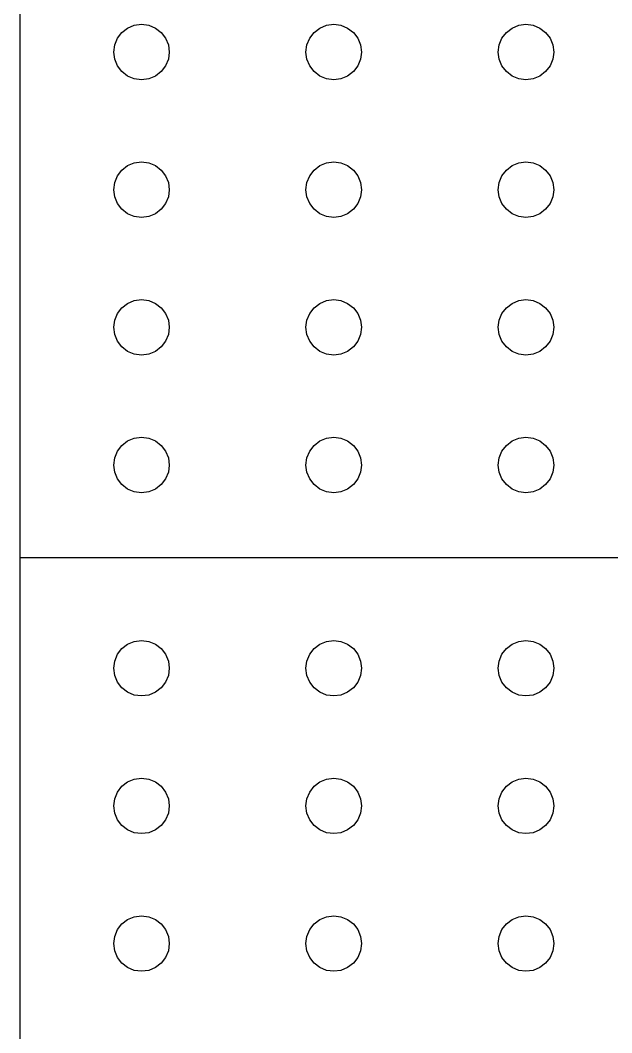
# Model space of a CAD drawing. Header units: millimetres. Extents: x 2562 to 7288, y 778 to 5635.
# Drawn here: x 5868.85 to 5875.25, y 1699.49 to 1710.43 of the extents above; entities that cross this region are included whole.
import ezdxf

# ---------------------------------------------------------------- set-up
doc = ezdxf.new("R2010")
doc.units = ezdxf.units.MM
doc.layers.add('0-gnl-gor3', color=252, linetype='Continuous')
doc.layers.add('2-tef-sabit', color=251, linetype='Continuous')

# ---------------------------------------------------------------- blocks, each defined once
blk = doc.blocks.new('ice well')
at = {"layer": '0-gnl-gor3'}
for p, q in [((62643.93, 6543.76), (62918.93, 6543.76)), ((62918.93, 6393.76), (62918.93, 6543.76)), ((62918.93, 6543.76), (63128.92, 6543.76)), ((62875.73, 6533.25), (62876.45, 6533.55)), ((62876.45, 6533.55), (62877.23, 6533.65)), ((62877.23, 6533.65), (62878, 6533.55)), ((62878, 6533.55), (62878.73, 6533.25)), ((62890.61, 6533.25), (62891.34, 6533.55)), ((62891.34, 6533.55), (62892.11, 6533.65)), ((62892.11, 6533.65), (62892.89, 6533.55)), ((62892.89, 6533.55), (62893.61, 6533.25)), ((62905.5, 6533.25), (62906.22, 6533.55)), ((62906.22, 6533.55), (62907, 6533.65)), ((62907, 6533.65), (62907.77, 6533.55)), ((62907.77, 6533.55), (62908.5, 6533.25)), ((62927.47, 6533.25), (62928.2, 6533.55)), ((62928.2, 6533.55), (62928.97, 6533.65)), ((62928.97, 6533.65), (62929.75, 6533.55)), ((62929.75, 6533.55), (62930.47, 6533.25)), ((62942.36, 6533.25), (62943.08, 6533.55)), ((62943.08, 6533.55), (62943.86, 6533.65)), ((62943.86, 6533.65), (62944.63, 6533.55)), ((62944.63, 6533.55), (62945.36, 6533.25)), ((62957.24, 6533.25), (62957.96, 6533.55)), ((62957.96, 6533.55), (62958.74, 6533.65)), ((62958.74, 6533.65), (62959.52, 6533.55)), ((62959.52, 6533.55), (62960.24, 6533.25)), ((62972.12, 6533.25), (62972.85, 6533.55)), ((62972.85, 6533.55), (62973.62, 6533.65)), ((62973.62, 6533.65), (62974.4, 6533.55)), ((62974.4, 6533.55), (62975.12, 6533.25)), ((62874.63, 6532.15), (62875.11, 6532.77)), ((62875.11, 6532.77), (62875.73, 6533.25)), ((62878.73, 6533.25), (62879.35, 6532.77)), ((62879.35, 6532.77), (62879.83, 6532.15)), ((62889.51, 6532.15), (62889.99, 6532.77)), ((62889.99, 6532.77), (62890.61, 6533.25)), ((62893.61, 6533.25), (62894.23, 6532.77)), ((62894.23, 6532.77), (62894.71, 6532.15)), ((62904.4, 6532.15), (62904.87, 6532.77)), ((62904.87, 6532.77), (62905.5, 6533.25)), ((62908.5, 6533.25), (62909.12, 6532.77)), ((62909.12, 6532.77), (62909.59, 6532.15)), ((62926.37, 6532.15), (62926.85, 6532.77)), ((62926.85, 6532.77), (62927.47, 6533.25)), ((62930.47, 6533.25), (62931.09, 6532.77)), ((62931.09, 6532.77), (62931.57, 6532.15)), ((62941.26, 6532.15), (62941.74, 6532.77)), ((62941.74, 6532.77), (62942.36, 6533.25)), ((62945.36, 6533.25), (62945.98, 6532.77)), ((62945.98, 6532.77), (62946.45, 6532.15)), ((62956.14, 6532.15), (62956.62, 6532.77)), ((62956.62, 6532.77), (62957.24, 6533.25)), ((62960.24, 6533.25), (62960.86, 6532.77)), ((62960.86, 6532.77), (62961.34, 6532.15)), ((62971.03, 6532.15), (62971.5, 6532.77)), ((62971.5, 6532.77), (62972.12, 6533.25)), ((62975.12, 6533.25), (62975.74, 6532.77)), ((62975.74, 6532.77), (62976.22, 6532.15)), ((62874.23, 6530.65), (62874.33, 6531.43)), ((62874.33, 6531.43), (62874.63, 6532.15)), ((62879.83, 6532.15), (62880.13, 6531.43)), ((62880.13, 6531.43), (62880.23, 6530.65)), ((62889.11, 6530.65), (62889.21, 6531.43)), ((62889.21, 6531.43), (62889.51, 6532.15)), ((62894.71, 6532.15), (62895.01, 6531.43)), ((62895.01, 6531.43), (62895.11, 6530.65)), ((62904, 6530.65), (62904.1, 6531.43)), ((62904.1, 6531.43), (62904.4, 6532.15)), ((62909.59, 6532.15), (62909.89, 6531.43)), ((62909.89, 6531.43), (62910, 6530.65)), ((62925.97, 6530.65), (62926.08, 6531.43)), ((62926.08, 6531.43), (62926.37, 6532.15)), ((62931.57, 6532.15), (62931.87, 6531.43)), ((62931.87, 6531.43), (62931.97, 6530.65)), ((62940.86, 6530.65), (62940.96, 6531.43)), ((62940.96, 6531.43), (62941.26, 6532.15)), ((62946.45, 6532.15), (62946.75, 6531.43)), ((62946.75, 6531.43), (62946.86, 6530.65)), ((62955.74, 6530.65), (62955.84, 6531.43)), ((62955.84, 6531.43), (62956.14, 6532.15)), ((62961.34, 6532.15), (62961.64, 6531.43)), ((62961.64, 6531.43), (62961.74, 6530.65)), ((62970.62, 6530.65), (62970.73, 6531.43)), ((62970.73, 6531.43), (62971.03, 6532.15)), ((62976.22, 6532.15), (62976.52, 6531.43)), ((62976.52, 6531.43), (62976.62, 6530.65)), ((62874.33, 6529.87), (62874.23, 6530.65)), ((62880.23, 6530.65), (62880.13, 6529.87)), ((62889.21, 6529.87), (62889.11, 6530.65)), ((62895.11, 6530.65), (62895.01, 6529.87)), ((62904.1, 6529.87), (62904, 6530.65)), ((62910, 6530.65), (62909.89, 6529.87)), ((62926.08, 6529.87), (62925.97, 6530.65)), ((62931.97, 6530.65), (62931.87, 6529.87)), ((62940.96, 6529.87), (62940.86, 6530.65)), ((62946.86, 6530.65), (62946.75, 6529.87)), ((62955.84, 6529.87), (62955.74, 6530.65)), ((62961.74, 6530.65), (62961.64, 6529.87)), ((62970.73, 6529.87), (62970.62, 6530.65)), ((62976.62, 6530.65), (62976.52, 6529.87)), ((62874.63, 6529.15), (62874.33, 6529.87)), ((62880.13, 6529.87), (62879.83, 6529.15)), ((62889.51, 6529.15), (62889.21, 6529.87)), ((62895.01, 6529.87), (62894.71, 6529.15)), ((62904.4, 6529.15), (62904.1, 6529.87)), ((62909.89, 6529.87), (62909.59, 6529.15)), ((62926.37, 6529.15), (62926.08, 6529.87)), ((62931.87, 6529.87), (62931.57, 6529.15)), ((62941.26, 6529.15), (62940.96, 6529.87)), ((62946.75, 6529.87), (62946.45, 6529.15)), ((62956.14, 6529.15), (62955.84, 6529.87)), ((62961.64, 6529.87), (62961.34, 6529.15)), ((62971.03, 6529.15), (62970.73, 6529.87)), ((62976.52, 6529.87), (62976.22, 6529.15)), ((62875.11, 6528.53), (62874.63, 6529.15)), ((62875.73, 6528.05), (62875.11, 6528.53)), ((62879.35, 6528.53), (62878.73, 6528.05)), ((62879.83, 6529.15), (62879.35, 6528.53)), ((62889.99, 6528.53), (62889.51, 6529.15)), ((62890.61, 6528.05), (62889.99, 6528.53)), ((62894.23, 6528.53), (62893.61, 6528.05)), ((62894.71, 6529.15), (62894.23, 6528.53)), ((62904.87, 6528.53), (62904.4, 6529.15)), ((62905.5, 6528.05), (62904.87, 6528.53)), ((62909.12, 6528.53), (62908.5, 6528.05)), ((62909.59, 6529.15), (62909.12, 6528.53)), ((62926.85, 6528.53), (62926.37, 6529.15)), ((62927.47, 6528.05), (62926.85, 6528.53)), ((62931.09, 6528.53), (62930.47, 6528.05)), ((62931.57, 6529.15), (62931.09, 6528.53)), ((62941.74, 6528.53), (62941.26, 6529.15)), ((62942.36, 6528.05), (62941.74, 6528.53)), ((62945.98, 6528.53), (62945.36, 6528.05)), ((62946.45, 6529.15), (62945.98, 6528.53)), ((62956.62, 6528.53), (62956.14, 6529.15)), ((62957.24, 6528.05), (62956.62, 6528.53)), ((62960.86, 6528.53), (62960.24, 6528.05)), ((62961.34, 6529.15), (62960.86, 6528.53)), ((62971.5, 6528.53), (62971.03, 6529.15)), ((62972.12, 6528.05), (62971.5, 6528.53)), ((62975.74, 6528.53), (62975.12, 6528.05)), ((62976.22, 6529.15), (62975.74, 6528.53)), ((62876.45, 6527.75), (62875.73, 6528.05)), ((62877.23, 6527.65), (62876.45, 6527.75)), ((62878, 6527.75), (62877.23, 6527.65)), ((62878.73, 6528.05), (62878, 6527.75)), ((62891.34, 6527.75), (62890.61, 6528.05)), ((62892.11, 6527.65), (62891.34, 6527.75)), ((62892.89, 6527.75), (62892.11, 6527.65)), ((62893.61, 6528.05), (62892.89, 6527.75)), ((62906.22, 6527.75), (62905.5, 6528.05)), ((62907, 6527.65), (62906.22, 6527.75)), ((62907.77, 6527.75), (62907, 6527.65)), ((62908.5, 6528.05), (62907.77, 6527.75)), ((62928.2, 6527.75), (62927.47, 6528.05)), ((62928.97, 6527.65), (62928.2, 6527.75)), ((62929.75, 6527.75), (62928.97, 6527.65)), ((62930.47, 6528.05), (62929.75, 6527.75)), ((62943.08, 6527.75), (62942.36, 6528.05)), ((62943.86, 6527.65), (62943.08, 6527.75)), ((62944.63, 6527.75), (62943.86, 6527.65)), ((62945.36, 6528.05), (62944.63, 6527.75)), ((62957.96, 6527.75), (62957.24, 6528.05)), ((62958.74, 6527.65), (62957.96, 6527.75)), ((62959.52, 6527.75), (62958.74, 6527.65)), ((62960.24, 6528.05), (62959.52, 6527.75)), ((62972.85, 6527.75), (62972.12, 6528.05)), ((62973.62, 6527.65), (62972.85, 6527.75)), ((62974.4, 6527.75), (62973.62, 6527.65)), ((62975.12, 6528.05), (62974.4, 6527.75)), ((62875.73, 6512.46), (62876.45, 6512.76)), ((62876.45, 6512.76), (62877.23, 6512.87)), ((62877.23, 6512.87), (62878, 6512.76)), ((62878, 6512.76), (62878.73, 6512.46)), ((62890.61, 6512.46), (62891.34, 6512.76)), ((62891.34, 6512.76), (62892.11, 6512.87)), ((62892.11, 6512.87), (62892.89, 6512.76)), ((62892.89, 6512.76), (62893.61, 6512.46)), ((62905.5, 6512.46), (62906.22, 6512.76)), ((62906.22, 6512.76), (62907, 6512.87)), ((62907, 6512.87), (62907.77, 6512.76)), ((62907.77, 6512.76), (62908.5, 6512.46)), ((62927.47, 6512.46), (62928.2, 6512.76)), ((62928.2, 6512.76), (62928.97, 6512.87)), ((62928.97, 6512.87), (62929.75, 6512.76)), ((62929.75, 6512.76), (62930.47, 6512.46)), ((62942.36, 6512.46), (62943.08, 6512.76)), ((62943.08, 6512.76), (62943.86, 6512.87)), ((62943.86, 6512.87), (62944.63, 6512.76)), ((62944.63, 6512.76), (62945.36, 6512.46)), ((62957.24, 6512.46), (62957.96, 6512.76)), ((62957.96, 6512.76), (62958.74, 6512.87)), ((62958.74, 6512.87), (62959.52, 6512.76)), ((62959.52, 6512.76), (62960.24, 6512.46)), ((62972.12, 6512.46), (62972.85, 6512.76)), ((62972.85, 6512.76), (62973.62, 6512.87)), ((62973.62, 6512.87), (62974.4, 6512.76)), ((62974.4, 6512.76), (62975.12, 6512.46)), ((62874.63, 6511.37), (62875.11, 6511.99)), ((62875.11, 6511.99), (62875.73, 6512.46)), ((62878.73, 6512.46), (62879.35, 6511.99)), ((62879.35, 6511.99), (62879.83, 6511.37)), ((62889.51, 6511.37), (62889.99, 6511.99)), ((62889.99, 6511.99), (62890.61, 6512.46)), ((62893.61, 6512.46), (62894.23, 6511.99)), ((62894.23, 6511.99), (62894.71, 6511.37)), ((62904.4, 6511.37), (62904.87, 6511.99)), ((62904.87, 6511.99), (62905.5, 6512.46)), ((62908.5, 6512.46), (62909.12, 6511.99)), ((62909.12, 6511.99), (62909.59, 6511.37)), ((62926.37, 6511.37), (62926.85, 6511.99)), ((62926.85, 6511.99), (62927.47, 6512.46)), ((62930.47, 6512.46), (62931.09, 6511.99)), ((62931.09, 6511.99), (62931.57, 6511.37)), ((62941.26, 6511.37), (62941.74, 6511.99)), ((62941.74, 6511.99), (62942.36, 6512.46)), ((62945.36, 6512.46), (62945.98, 6511.99)), ((62945.98, 6511.99), (62946.45, 6511.37)), ((62956.14, 6511.37), (62956.62, 6511.99)), ((62956.62, 6511.99), (62957.24, 6512.46)), ((62960.24, 6512.46), (62960.86, 6511.99)), ((62960.86, 6511.99), (62961.34, 6511.37)), ((62971.03, 6511.37), (62971.5, 6511.99)), ((62971.5, 6511.99), (62972.12, 6512.46)), ((62975.12, 6512.46), (62975.74, 6511.99)), ((62975.74, 6511.99), (62976.22, 6511.37)), ((62874.23, 6509.87), (62874.33, 6510.64)), ((62874.33, 6510.64), (62874.63, 6511.37)), ((62879.83, 6511.37), (62880.13, 6510.64)), ((62880.13, 6510.64), (62880.23, 6509.87)), ((62889.11, 6509.87), (62889.21, 6510.64)), ((62889.21, 6510.64), (62889.51, 6511.37)), ((62894.71, 6511.37), (62895.01, 6510.64)), ((62895.01, 6510.64), (62895.11, 6509.87)), ((62904, 6509.87), (62904.1, 6510.64)), ((62904.1, 6510.64), (62904.4, 6511.37)), ((62909.59, 6511.37), (62909.89, 6510.64)), ((62909.89, 6510.64), (62910, 6509.87)), ((62925.97, 6509.87), (62926.08, 6510.64)), ((62926.08, 6510.64), (62926.37, 6511.37)), ((62931.57, 6511.37), (62931.87, 6510.64)), ((62931.87, 6510.64), (62931.97, 6509.87)), ((62940.86, 6509.87), (62940.96, 6510.64)), ((62940.96, 6510.64), (62941.26, 6511.37)), ((62946.45, 6511.37), (62946.75, 6510.64)), ((62946.75, 6510.64), (62946.86, 6509.87)), ((62955.74, 6509.87), (62955.84, 6510.64)), ((62955.84, 6510.64), (62956.14, 6511.37)), ((62961.34, 6511.37), (62961.64, 6510.64)), ((62961.64, 6510.64), (62961.74, 6509.87)), ((62970.62, 6509.87), (62970.73, 6510.64)), ((62970.73, 6510.64), (62971.03, 6511.37)), ((62976.22, 6511.37), (62976.52, 6510.64)), ((62976.52, 6510.64), (62976.62, 6509.87)), ((62874.33, 6509.09), (62874.23, 6509.87)), ((62880.23, 6509.87), (62880.13, 6509.09)), ((62889.21, 6509.09), (62889.11, 6509.87)), ((62895.11, 6509.87), (62895.01, 6509.09)), ((62904.1, 6509.09), (62904, 6509.87)), ((62910, 6509.87), (62909.89, 6509.09)), ((62926.08, 6509.09), (62925.97, 6509.87)), ((62931.97, 6509.87), (62931.87, 6509.09)), ((62940.96, 6509.09), (62940.86, 6509.87)), ((62946.86, 6509.87), (62946.75, 6509.09)), ((62955.84, 6509.09), (62955.74, 6509.87)), ((62961.74, 6509.87), (62961.64, 6509.09)), ((62970.73, 6509.09), (62970.62, 6509.87)), ((62976.62, 6509.87), (62976.52, 6509.09)), ((62874.63, 6508.37), (62874.33, 6509.09)), ((62875.11, 6507.74), (62874.63, 6508.37)), ((62879.83, 6508.37), (62879.35, 6507.74)), ((62880.13, 6509.09), (62879.83, 6508.37)), ((62889.51, 6508.37), (62889.21, 6509.09)), ((62889.99, 6507.74), (62889.51, 6508.37)), ((62894.71, 6508.37), (62894.23, 6507.74)), ((62895.01, 6509.09), (62894.71, 6508.37)), ((62904.4, 6508.37), (62904.1, 6509.09)), ((62904.87, 6507.74), (62904.4, 6508.37)), ((62909.59, 6508.37), (62909.12, 6507.74)), ((62909.89, 6509.09), (62909.59, 6508.37)), ((62926.37, 6508.37), (62926.08, 6509.09)), ((62926.85, 6507.74), (62926.37, 6508.37)), ((62931.57, 6508.37), (62931.09, 6507.74)), ((62931.87, 6509.09), (62931.57, 6508.37)), ((62941.26, 6508.37), (62940.96, 6509.09)), ((62941.74, 6507.74), (62941.26, 6508.37)), ((62946.45, 6508.37), (62945.98, 6507.74)), ((62946.75, 6509.09), (62946.45, 6508.37)), ((62956.14, 6508.37), (62955.84, 6509.09)), ((62956.62, 6507.74), (62956.14, 6508.37)), ((62961.34, 6508.37), (62960.86, 6507.74)), ((62961.64, 6509.09), (62961.34, 6508.37)), ((62971.03, 6508.37), (62970.73, 6509.09)), ((62971.5, 6507.74), (62971.03, 6508.37)), ((62976.22, 6508.37), (62975.74, 6507.74)), ((62976.52, 6509.09), (62976.22, 6508.37)), ((62875.73, 6507.27), (62875.11, 6507.74)), ((62879.35, 6507.74), (62878.73, 6507.27)), ((62890.61, 6507.27), (62889.99, 6507.74)), ((62894.23, 6507.74), (62893.61, 6507.27)), ((62905.5, 6507.27), (62904.87, 6507.74)), ((62909.12, 6507.74), (62908.5, 6507.27)), ((62927.47, 6507.27), (62926.85, 6507.74)), ((62931.09, 6507.74), (62930.47, 6507.27)), ((62942.36, 6507.27), (62941.74, 6507.74)), ((62945.98, 6507.74), (62945.36, 6507.27)), ((62957.24, 6507.27), (62956.62, 6507.74)), ((62960.86, 6507.74), (62960.24, 6507.27)), ((62972.12, 6507.27), (62971.5, 6507.74)), ((62975.74, 6507.74), (62975.12, 6507.27)), ((62876.45, 6506.97), (62875.73, 6507.27)), ((62877.23, 6506.87), (62876.45, 6506.97)), ((62878, 6506.97), (62877.23, 6506.87)), ((62878.73, 6507.27), (62878, 6506.97)), ((62891.34, 6506.97), (62890.61, 6507.27)), ((62892.11, 6506.87), (62891.34, 6506.97)), ((62892.89, 6506.97), (62892.11, 6506.87)), ((62893.61, 6507.27), (62892.89, 6506.97)), ((62906.22, 6506.97), (62905.5, 6507.27)), ((62907, 6506.87), (62906.22, 6506.97)), ((62907.77, 6506.97), (62907, 6506.87)), ((62908.5, 6507.27), (62907.77, 6506.97)), ((62928.2, 6506.97), (62927.47, 6507.27)), ((62928.97, 6506.87), (62928.2, 6506.97)), ((62929.75, 6506.97), (62928.97, 6506.87)), ((62930.47, 6507.27), (62929.75, 6506.97)), ((62943.08, 6506.97), (62942.36, 6507.27)), ((62943.86, 6506.87), (62943.08, 6506.97)), ((62944.63, 6506.97), (62943.86, 6506.87)), ((62945.36, 6507.27), (62944.63, 6506.97)), ((62957.96, 6506.97), (62957.24, 6507.27)), ((62958.74, 6506.87), (62957.96, 6506.97)), ((62959.52, 6506.97), (62958.74, 6506.87)), ((62960.24, 6507.27), (62959.52, 6506.97)), ((62972.85, 6506.97), (62972.12, 6507.27)), ((62973.62, 6506.87), (62972.85, 6506.97)), ((62974.4, 6506.97), (62973.62, 6506.87)), ((62975.12, 6507.27), (62974.4, 6506.97)), ((62875.73, 6491.68), (62876.45, 6491.98)), ((62876.45, 6491.98), (62877.23, 6492.08)), ((62877.23, 6492.08), (62878, 6491.98)), ((62878, 6491.98), (62878.73, 6491.68)), ((62890.61, 6491.68), (62891.34, 6491.98)), ((62891.34, 6491.98), (62892.11, 6492.08)), ((62892.11, 6492.08), (62892.89, 6491.98)), ((62892.89, 6491.98), (62893.61, 6491.68)), ((62905.5, 6491.68), (62906.22, 6491.98)), ((62906.22, 6491.98), (62907, 6492.08)), ((62907, 6492.08), (62907.77, 6491.98)), ((62907.77, 6491.98), (62908.5, 6491.68)), ((62927.47, 6491.68), (62928.2, 6491.98)), ((62928.2, 6491.98), (62928.97, 6492.08)), ((62928.97, 6492.08), (62929.75, 6491.98)), ((62929.75, 6491.98), (62930.47, 6491.68)), ((62942.36, 6491.68), (62943.08, 6491.98)), ((62943.08, 6491.98), (62943.86, 6492.08)), ((62943.86, 6492.08), (62944.63, 6491.98)), ((62944.63, 6491.98), (62945.36, 6491.68)), ((62957.24, 6491.68), (62957.96, 6491.98)), ((62957.96, 6491.98), (62958.74, 6492.08)), ((62958.74, 6492.08), (62959.52, 6491.98)), ((62959.52, 6491.98), (62960.24, 6491.68)), ((62972.12, 6491.68), (62972.85, 6491.98)), ((62972.85, 6491.98), (62973.62, 6492.08)), ((62973.62, 6492.08), (62974.4, 6491.98)), ((62974.4, 6491.98), (62975.12, 6491.68)), ((62874.63, 6490.58), (62875.11, 6491.2)), ((62875.11, 6491.2), (62875.73, 6491.68)), ((62878.73, 6491.68), (62879.35, 6491.2)), ((62879.35, 6491.2), (62879.83, 6490.58)), ((62889.51, 6490.58), (62889.99, 6491.2)), ((62889.99, 6491.2), (62890.61, 6491.68)), ((62893.61, 6491.68), (62894.23, 6491.2)), ((62894.23, 6491.2), (62894.71, 6490.58)), ((62904.4, 6490.58), (62904.87, 6491.2)), ((62904.87, 6491.2), (62905.5, 6491.68)), ((62908.5, 6491.68), (62909.12, 6491.2)), ((62909.12, 6491.2), (62909.59, 6490.58)), ((62926.37, 6490.58), (62926.85, 6491.2)), ((62926.85, 6491.2), (62927.47, 6491.68)), ((62930.47, 6491.68), (62931.09, 6491.2)), ((62931.09, 6491.2), (62931.57, 6490.58)), ((62941.26, 6490.58), (62941.74, 6491.2)), ((62941.74, 6491.2), (62942.36, 6491.68)), ((62945.36, 6491.68), (62945.98, 6491.2)), ((62945.98, 6491.2), (62946.45, 6490.58)), ((62956.14, 6490.58), (62956.62, 6491.2)), ((62956.62, 6491.2), (62957.24, 6491.68)), ((62960.24, 6491.68), (62960.86, 6491.2)), ((62960.86, 6491.2), (62961.34, 6490.58)), ((62971.03, 6490.58), (62971.5, 6491.2)), ((62971.5, 6491.2), (62972.12, 6491.68)), ((62975.12, 6491.68), (62975.74, 6491.2)), ((62975.74, 6491.2), (62976.22, 6490.58)), ((62874.23, 6489.08), (62874.33, 6489.86)), ((62874.33, 6489.86), (62874.63, 6490.58)), ((62879.83, 6490.58), (62880.13, 6489.86)), ((62880.13, 6489.86), (62880.23, 6489.08)), ((62889.11, 6489.08), (62889.21, 6489.86)), ((62889.21, 6489.86), (62889.51, 6490.58)), ((62894.71, 6490.58), (62895.01, 6489.86)), ((62895.01, 6489.86), (62895.11, 6489.08)), ((62904, 6489.08), (62904.1, 6489.86)), ((62904.1, 6489.86), (62904.4, 6490.58)), ((62909.59, 6490.58), (62909.89, 6489.86)), ((62909.89, 6489.86), (62910, 6489.08)), ((62925.97, 6489.08), (62926.08, 6489.86)), ((62926.08, 6489.86), (62926.37, 6490.58)), ((62931.57, 6490.58), (62931.87, 6489.86)), ((62931.87, 6489.86), (62931.97, 6489.08)), ((62940.86, 6489.08), (62940.96, 6489.86)), ((62940.96, 6489.86), (62941.26, 6490.58)), ((62946.45, 6490.58), (62946.75, 6489.86)), ((62946.75, 6489.86), (62946.86, 6489.08)), ((62955.74, 6489.08), (62955.84, 6489.86)), ((62955.84, 6489.86), (62956.14, 6490.58)), ((62961.34, 6490.58), (62961.64, 6489.86)), ((62961.64, 6489.86), (62961.74, 6489.08)), ((62970.62, 6489.08), (62970.73, 6489.86)), ((62970.73, 6489.86), (62971.03, 6490.58)), ((62976.22, 6490.58), (62976.52, 6489.86)), ((62976.52, 6489.86), (62976.62, 6489.08)), ((62874.33, 6488.3), (62874.23, 6489.08)), ((62880.23, 6489.08), (62880.13, 6488.3)), ((62889.21, 6488.3), (62889.11, 6489.08)), ((62895.11, 6489.08), (62895.01, 6488.3)), ((62904.1, 6488.3), (62904, 6489.08)), ((62910, 6489.08), (62909.89, 6488.3)), ((62926.08, 6488.3), (62925.97, 6489.08)), ((62931.97, 6489.08), (62931.87, 6488.3)), ((62940.96, 6488.3), (62940.86, 6489.08)), ((62946.86, 6489.08), (62946.75, 6488.3)), ((62955.84, 6488.3), (62955.74, 6489.08)), ((62961.74, 6489.08), (62961.64, 6488.3)), ((62970.73, 6488.3), (62970.62, 6489.08)), ((62976.62, 6489.08), (62976.52, 6488.3)), ((62874.63, 6487.58), (62874.33, 6488.3)), ((62875.11, 6486.96), (62874.63, 6487.58)), ((62879.83, 6487.58), (62879.35, 6486.96)), ((62880.13, 6488.3), (62879.83, 6487.58)), ((62889.51, 6487.58), (62889.21, 6488.3)), ((62889.99, 6486.96), (62889.51, 6487.58)), ((62894.71, 6487.58), (62894.23, 6486.96)), ((62895.01, 6488.3), (62894.71, 6487.58)), ((62904.4, 6487.58), (62904.1, 6488.3)), ((62904.87, 6486.96), (62904.4, 6487.58)), ((62909.59, 6487.58), (62909.12, 6486.96)), ((62909.89, 6488.3), (62909.59, 6487.58)), ((62926.37, 6487.58), (62926.08, 6488.3)), ((62926.85, 6486.96), (62926.37, 6487.58)), ((62931.57, 6487.58), (62931.09, 6486.96)), ((62931.87, 6488.3), (62931.57, 6487.58)), ((62941.26, 6487.58), (62940.96, 6488.3)), ((62941.74, 6486.96), (62941.26, 6487.58)), ((62946.45, 6487.58), (62945.98, 6486.96)), ((62946.75, 6488.3), (62946.45, 6487.58)), ((62956.14, 6487.58), (62955.84, 6488.3)), ((62956.62, 6486.96), (62956.14, 6487.58)), ((62961.34, 6487.58), (62960.86, 6486.96)), ((62961.64, 6488.3), (62961.34, 6487.58)), ((62971.03, 6487.58), (62970.73, 6488.3)), ((62971.5, 6486.96), (62971.03, 6487.58)), ((62976.22, 6487.58), (62975.74, 6486.96)), ((62976.52, 6488.3), (62976.22, 6487.58)), ((62875.73, 6486.48), (62875.11, 6486.96)), ((62876.45, 6486.18), (62875.73, 6486.48)), ((62878.73, 6486.48), (62878, 6486.18)), ((62879.35, 6486.96), (62878.73, 6486.48)), ((62890.61, 6486.48), (62889.99, 6486.96)), ((62891.34, 6486.18), (62890.61, 6486.48)), ((62893.61, 6486.48), (62892.89, 6486.18)), ((62894.23, 6486.96), (62893.61, 6486.48)), ((62905.5, 6486.48), (62904.87, 6486.96)), ((62906.22, 6486.18), (62905.5, 6486.48)), ((62908.5, 6486.48), (62907.77, 6486.18)), ((62909.12, 6486.96), (62908.5, 6486.48)), ((62927.47, 6486.48), (62926.85, 6486.96)), ((62928.2, 6486.18), (62927.47, 6486.48)), ((62930.47, 6486.48), (62929.75, 6486.18)), ((62931.09, 6486.96), (62930.47, 6486.48)), ((62942.36, 6486.48), (62941.74, 6486.96)), ((62943.08, 6486.18), (62942.36, 6486.48)), ((62945.36, 6486.48), (62944.63, 6486.18)), ((62945.98, 6486.96), (62945.36, 6486.48)), ((62957.24, 6486.48), (62956.62, 6486.96)), ((62957.96, 6486.18), (62957.24, 6486.48)), ((62960.24, 6486.48), (62959.52, 6486.18)), ((62960.86, 6486.96), (62960.24, 6486.48)), ((62972.12, 6486.48), (62971.5, 6486.96)), ((62972.85, 6486.18), (62972.12, 6486.48)), ((62975.12, 6486.48), (62974.4, 6486.18)), ((62975.74, 6486.96), (62975.12, 6486.48)), ((62877.23, 6486.08), (62876.45, 6486.18)), ((62878, 6486.18), (62877.23, 6486.08)), ((62892.11, 6486.08), (62891.34, 6486.18)), ((62892.89, 6486.18), (62892.11, 6486.08)), ((62907, 6486.08), (62906.22, 6486.18)), ((62907.77, 6486.18), (62907, 6486.08)), ((62928.97, 6486.08), (62928.2, 6486.18)), ((62929.75, 6486.18), (62928.97, 6486.08)), ((62943.86, 6486.08), (62943.08, 6486.18)), ((62944.63, 6486.18), (62943.86, 6486.08)), ((62958.74, 6486.08), (62957.96, 6486.18)), ((62959.52, 6486.18), (62958.74, 6486.08)), ((62973.62, 6486.08), (62972.85, 6486.18)), ((62974.4, 6486.18), (62973.62, 6486.08))]:
    blk.add_line(p, q, dxfattribs=at)
blk = doc.blocks.new('DELIUNIT')
at = {"layer": '0-gnl-gor3', "xscale": 0.1, "yscale": 0.1, "zscale": 0.1, "rotation": 180}
blk.add_blockref('ice well', (6032.873, 639.376), dxfattribs=at)

msp = doc.modelspace()

# ---------------------------------------------------------------- block references
at = {"layer": '2-tef-sabit', "rotation": 270}
msp.add_blockref('DELIUNIT', (5883.854, 1445.602), dxfattribs=at)

doc.saveas('drawing.dxf')
